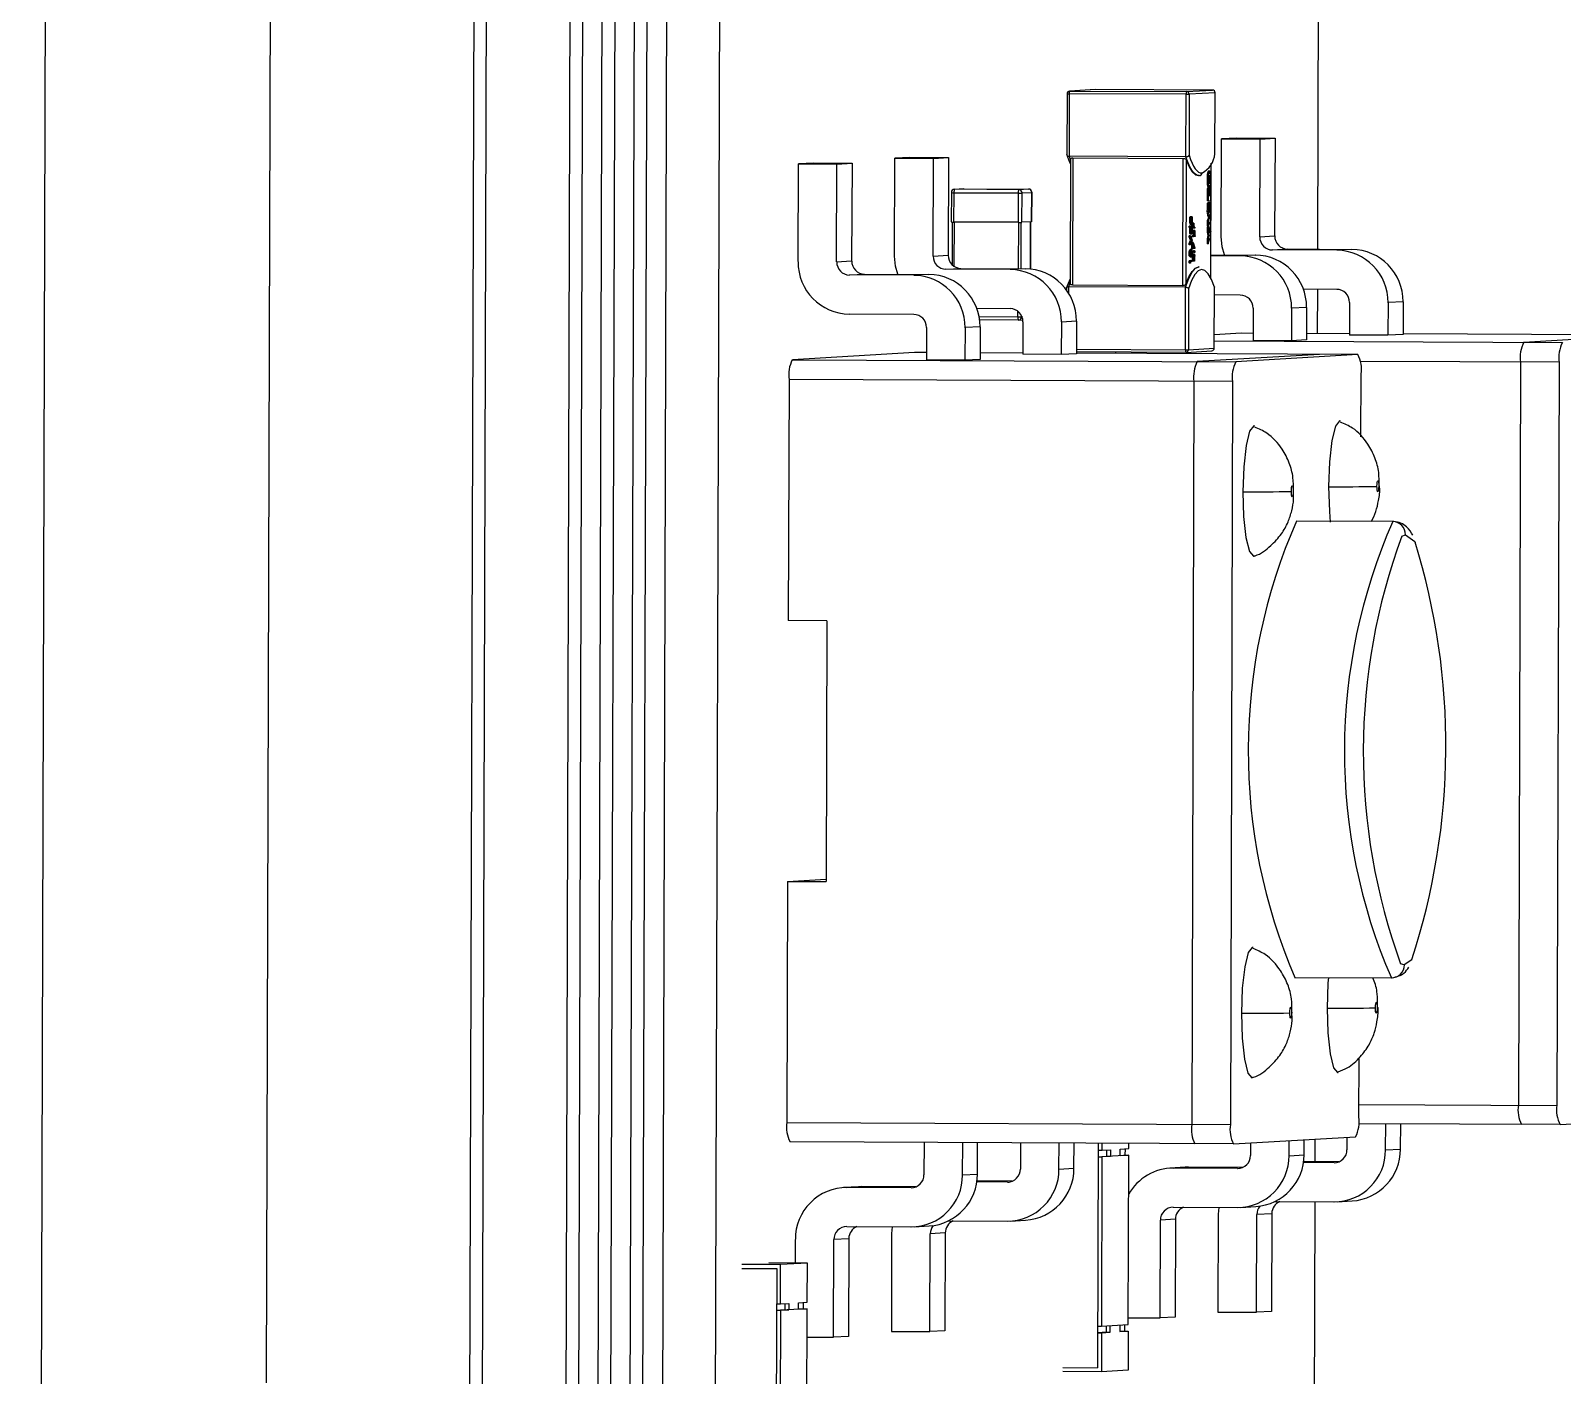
# Model space of a CAD drawing. Header units: millimetres. Extents: x -31.6 to 57.7, y -27.5 to 38.1.
# Drawn here: x -31.58 to -19.83, y 5.38 to 15.7 of the extents above; entities that cross this region are included whole.
import ezdxf

# ---------------------------------------------------------------- set-up
doc = ezdxf.new("R2010")
doc.units = ezdxf.units.MM

msp = doc.modelspace()

# ---------------------------------------------------------------- linework, layer by layer
at = {"color": 7, "linetype": 'Continuous', "lineweight": 25}
for p, q in [((-26.64, 35.845), (-26.805, -20.108)), ((-26.235, 35.843), (-26.4, -20.11)), ((-28.128, 33.011), (-28.243, -5.769)), ((-28.033, 33.016), (-28.147, -5.765)), ((-27.503, -5.768), (-27.388, 32.992)), ((-27.293, 32.997), (-27.408, -5.769)), ((-27.256, -5.769), (-27.142, 33.007)), ((-27.047, 33.012), (-27.161, -5.77)), ((-27.01, -5.771), (-26.895, 32.99)), ((-26.8, 32.995), (-26.915, -5.771)), ((-31.417, 32.817), (-31.579, -22.18)), ((-29.723, 21.914), (-29.772, 5.326)), ((-21.701, 14.021), (-21.691, 17.476)), ((-23.626, 15.214), (-23.628, 14.745)), ((-23.61, 15.214), (-23.611, 14.734)), ((-22.712, 15.21), (-23.61, 15.214)), ((-23.409, 15.246), (-23.608, 15.234)), ((-23.606, 15.234), (-23.608, 15.234)), ((-23.407, 15.246), (-23.606, 15.234)), ((-23.606, 15.234), (-22.709, 15.23)), ((-23.407, 15.246), (-23.409, 15.246)), ((-22.51, 15.242), (-23.407, 15.246)), ((-22.714, 14.73), (-22.712, 15.21)), ((-22.709, 15.23), (-22.51, 15.242)), ((-22.689, 15.21), (-22.69, 14.742)), ((-22.49, 15.222), (-22.689, 15.21)), ((-22.491, 14.752), (-22.49, 15.222)), ((-22.491, 14.754), (-22.49, 15.222)), ((-22.49, 15.222), (-22.49, 15.222)), ((-22.444, 14.118), (-22.441, 14.868)), ((-22.326, 14.874), (-22.441, 14.868)), ((-22.441, 14.868), (-22.145, 14.866)), ((-22.326, 14.874), (-22.03, 14.873)), ((-22.148, 14.116), (-22.145, 14.866)), ((-22.145, 14.866), (-22.03, 14.873)), ((-22.03, 14.873), (-22.033, 14.123)), ((-24.95, 13.969), (-24.947, 14.719)), ((-24.832, 14.726), (-24.947, 14.719)), ((-24.947, 14.719), (-24.652, 14.718)), ((-24.832, 14.726), (-24.536, 14.725)), ((-24.654, 13.968), (-24.652, 14.718)), ((-24.652, 14.718), (-24.536, 14.725)), ((-24.536, 14.725), (-24.539, 13.975)), ((-22.714, 14.73), (-23.611, 14.734)), ((-23.611, 14.734), (-23.599, 14.7)), ((-23.599, 14.714), (-23.602, 13.755)), ((-23.582, 14.722), (-23.585, 13.747)), ((-23.582, 14.722), (-22.734, 14.718)), ((-22.737, 13.743), (-22.734, 14.718)), ((-22.711, 14.708), (-22.714, 13.752)), ((-25.69, 13.926), (-25.687, 14.676)), ((-25.572, 14.682), (-25.687, 14.676)), ((-25.687, 14.676), (-25.392, 14.674)), ((-25.572, 14.682), (-25.276, 14.681)), ((-25.394, 13.924), (-25.392, 14.674)), ((-25.392, 14.674), (-25.276, 14.681)), ((-25.276, 14.681), (-25.279, 13.931)), ((-22.618, 14.586), (-22.614, 14.586)), ((-22.531, 14.621), (-22.541, 14.621)), ((-22.523, 13.8), (-22.52, 14.681)), ((-22.523, 13.8), (-22.52, 14.68)), ((-24.417, 14.485), (-24.491, 14.48)), ((-24.491, 14.48), (-24.489, 14.481)), ((-24.489, 14.481), (-24.415, 14.485)), ((-23.996, 14.478), (-24.489, 14.481)), ((-24.417, 14.485), (-24.415, 14.485)), ((-24.415, 14.485), (-23.922, 14.483)), ((-23.922, 14.483), (-23.996, 14.478)), ((-23.971, 14.453), (-23.897, 14.457)), ((-23.898, 14.233), (-23.897, 14.458)), ((-23.897, 14.457), (-23.898, 14.232)), ((-23.897, 14.458), (-23.897, 14.457)), ((-22.541, 14.487), (-22.551, 14.487)), ((-22.546, 14.487), (-22.551, 14.487)), ((-22.551, 14.487), (-22.551, 14.392)), ((-22.536, 14.487), (-22.546, 14.487)), ((-22.543, 14.492), (-22.533, 14.492)), ((-22.532, 14.492), (-22.542, 14.492)), ((-22.541, 14.487), (-22.542, 14.392)), ((-22.536, 14.487), (-22.541, 14.487)), ((-22.527, 14.488), (-22.537, 14.488)), ((-22.532, 14.488), (-22.537, 14.488)), ((-22.537, 14.488), (-22.537, 14.487)), ((-22.536, 14.43), (-22.536, 14.487)), ((-22.529, 14.482), (-22.536, 14.482)), ((-22.534, 14.481), (-22.536, 14.481)), ((-22.529, 14.482), (-22.534, 14.481)), ((-22.534, 14.481), (-22.534, 14.43)), ((-22.522, 14.488), (-22.532, 14.488)), ((-22.53, 14.431), (-22.529, 14.482)), ((-22.527, 14.488), (-22.527, 14.431)), ((-22.522, 14.488), (-22.527, 14.488)), ((-22.522, 14.393), (-22.522, 14.488)), ((-24.514, 14.456), (-24.515, 14.231)), ((-24.494, 14.23), (-24.493, 14.455)), ((-24.493, 14.455), (-24, 14.453)), ((-24, 14.453), (-24.001, 14.228)), ((-23.972, 14.228), (-23.971, 14.453)), ((-22.542, 14.375), (-22.552, 14.375)), ((-22.546, 14.375), (-22.552, 14.375)), ((-22.552, 14.375), (-22.552, 14.328)), ((-22.542, 14.392), (-22.551, 14.392)), ((-22.537, 14.375), (-22.546, 14.375)), ((-22.535, 14.376), (-22.544, 14.376)), ((-22.532, 14.376), (-22.544, 14.376)), ((-22.544, 14.376), (-22.544, 14.375)), ((-22.542, 14.392), (-22.522, 14.393)), ((-22.542, 14.375), (-22.542, 14.328)), ((-22.537, 14.375), (-22.542, 14.375)), ((-22.537, 14.325), (-22.537, 14.375)), ((-22.534, 14.43), (-22.536, 14.43)), ((-22.534, 14.43), (-22.536, 14.43)), ((-22.535, 14.376), (-22.535, 14.328)), ((-22.522, 14.376), (-22.535, 14.376)), ((-22.522, 14.376), (-22.532, 14.376)), ((-22.527, 14.431), (-22.53, 14.431)), ((-22.527, 14.431), (-22.53, 14.431)), ((-22.523, 14.329), (-22.522, 14.376)), ((-24.507, 14.23), (-24.507, 13.902)), ((-24.001, 14.228), (-24.494, 14.23)), ((-24.493, 14.23), (-24.494, 13.89)), ((-23.999, 14.228), (-24, 13.872)), ((-23.98, 14.228), (-23.981, 13.872)), ((-23.898, 14.232), (-23.972, 14.228)), ((-23.907, 13.87), (-23.906, 14.232)), ((-23.906, 14.232), (-23.907, 13.87)), ((-23.898, 14.232), (-23.898, 14.233)), ((-22.675, 14.244), (-22.684, 14.244)), ((-22.672, 14.271), (-22.682, 14.271)), ((-22.667, 14.271), (-22.677, 14.271)), ((-22.677, 14.271), (-22.677, 14.271)), ((-22.666, 14.244), (-22.673, 14.244)), ((-22.672, 14.271), (-22.672, 14.265)), ((-22.667, 14.265), (-22.672, 14.265)), ((-22.667, 14.265), (-22.667, 14.271)), ((-22.542, 14.328), (-22.552, 14.328)), ((-22.538, 14.27), (-22.552, 14.238)), ((-22.542, 14.238), (-22.552, 14.238)), ((-22.552, 14.238), (-22.552, 14.203)), ((-22.523, 14.283), (-22.542, 14.238)), ((-22.542, 14.27), (-22.532, 14.27)), ((-22.542, 14.238), (-22.542, 14.203)), ((-22.535, 14.328), (-22.537, 14.328)), ((-22.528, 14.326), (-22.537, 14.326)), ((-22.535, 14.328), (-22.53, 14.328)), ((-22.53, 14.229), (-22.533, 14.22)), ((-22.532, 14.304), (-22.532, 14.304)), ((-22.53, 14.338), (-22.528, 14.338)), ((-22.53, 14.328), (-22.53, 14.338)), ((-22.53, 14.212), (-22.53, 14.229)), ((-22.528, 14.338), (-22.528, 14.326)), ((-22.523, 14.283), (-22.526, 14.283)), ((-22.526, 14.242), (-22.523, 14.249)), ((-22.526, 14.2), (-22.526, 14.242)), ((-22.523, 14.249), (-22.523, 14.283)), ((-22.678, 14.197), (-22.688, 14.197)), ((-22.688, 14.197), (-22.675, 14.197)), ((-22.688, 14.189), (-22.688, 14.197)), ((-22.678, 14.189), (-22.688, 14.189)), ((-22.678, 14.125), (-22.688, 14.125)), ((-22.688, 14.117), (-22.688, 14.125)), ((-22.678, 14.117), (-22.688, 14.117)), ((-22.678, 14.091), (-22.688, 14.117)), ((-22.675, 14.166), (-22.685, 14.166)), ((-22.67, 14.136), (-22.68, 14.136)), ((-22.67, 14.211), (-22.679, 14.211)), ((-22.678, 14.197), (-22.665, 14.197)), ((-22.678, 14.189), (-22.678, 14.197)), ((-22.673, 14.19), (-22.678, 14.189)), ((-22.678, 14.117), (-22.678, 14.125)), ((-22.678, 14.125), (-22.665, 14.092)), ((-22.668, 14.091), (-22.678, 14.117)), ((-22.665, 14.197), (-22.675, 14.197)), ((-22.666, 14.167), (-22.673, 14.167)), ((-22.658, 14.222), (-22.668, 14.222)), ((-22.668, 14.197), (-22.668, 14.219)), ((-22.658, 14.183), (-22.668, 14.183)), ((-22.657, 14.222), (-22.667, 14.222)), ((-22.665, 14.19), (-22.667, 14.19)), ((-22.665, 14.197), (-22.665, 14.19)), ((-22.665, 14.164), (-22.655, 14.165)), ((-22.655, 14.164), (-22.665, 14.164)), ((-22.665, 14.157), (-22.665, 14.164)), ((-22.655, 14.157), (-22.665, 14.157)), ((-22.665, 14.124), (-22.66, 14.125)), ((-22.655, 14.124), (-22.665, 14.124)), ((-22.665, 14.117), (-22.665, 14.124)), ((-22.655, 14.117), (-22.665, 14.117)), ((-22.653, 14.222), (-22.663, 14.222)), ((-22.663, 14.222), (-22.661, 14.222)), ((-22.663, 14.222), (-22.663, 14.222)), ((-22.652, 14.222), (-22.661, 14.222)), ((-22.65, 14.125), (-22.66, 14.125)), ((-22.658, 14.183), (-22.658, 14.222)), ((-22.658, 14.222), (-22.657, 14.222)), ((-22.645, 14.183), (-22.658, 14.183)), ((-22.657, 14.222), (-22.657, 14.19)), ((-22.657, 14.19), (-22.653, 14.19)), ((-22.653, 14.19), (-22.657, 14.19)), ((-22.647, 14.141), (-22.656, 14.141)), ((-22.645, 14.165), (-22.655, 14.165)), ((-22.655, 14.164), (-22.645, 14.165)), ((-22.655, 14.157), (-22.655, 14.164)), ((-22.65, 14.157), (-22.655, 14.157)), ((-22.655, 14.124), (-22.65, 14.125)), ((-22.655, 14.117), (-22.655, 14.124)), ((-22.642, 14.118), (-22.655, 14.117)), ((-22.653, 14.19), (-22.653, 14.222)), ((-22.653, 14.222), (-22.652, 14.222)), ((-22.652, 14.222), (-22.652, 14.19)), ((-22.652, 14.19), (-22.645, 14.191)), ((-22.645, 14.191), (-22.652, 14.191)), ((-22.645, 14.158), (-22.646, 14.158)), ((-22.646, 14.125), (-22.642, 14.125)), ((-22.642, 14.125), (-22.646, 14.125)), ((-22.645, 14.191), (-22.645, 14.183)), ((-22.645, 14.165), (-22.645, 14.158)), ((-22.642, 14.125), (-22.642, 14.118)), ((-22.542, 14.203), (-22.552, 14.203)), ((-22.552, 14.203), (-22.548, 14.192)), ((-22.552, 14.192), (-22.552, 14.153)), ((-22.542, 14.192), (-22.552, 14.192)), ((-22.542, 14.153), (-22.552, 14.153)), ((-22.552, 14.153), (-22.545, 14.126)), ((-22.545, 14.126), (-22.552, 14.101)), ((-22.535, 14.126), (-22.545, 14.126)), ((-22.543, 14.062), (-22.53, 14.107)), ((-22.542, 14.203), (-22.523, 14.154)), ((-22.542, 14.192), (-22.542, 14.153)), ((-22.53, 14.144), (-22.542, 14.192)), ((-22.542, 14.153), (-22.535, 14.126)), ((-22.535, 14.126), (-22.542, 14.101)), ((-22.533, 14.22), (-22.53, 14.212)), ((-22.523, 14.154), (-22.532, 14.154)), ((-22.523, 14.145), (-22.53, 14.144)), ((-22.523, 14.145), (-22.53, 14.145)), ((-22.53, 14.107), (-22.523, 14.107)), ((-22.523, 14.192), (-22.526, 14.2)), ((-22.523, 14.154), (-22.523, 14.192)), ((-22.523, 14.107), (-22.523, 14.145)), ((-22.148, 14.116), (-22.033, 14.123)), ((-22.679, 13.989), (-22.689, 13.99)), ((-22.688, 14.064), (-22.678, 14.091)), ((-22.678, 14.064), (-22.688, 14.064)), ((-22.688, 14.056), (-22.688, 14.064)), ((-22.679, 14.056), (-22.688, 14.056)), ((-22.672, 14.018), (-22.682, 14.018)), ((-22.672, 14.01), (-22.682, 14.01)), ((-22.665, 14.091), (-22.679, 14.056)), ((-22.679, 14.056), (-22.678, 14.064)), ((-22.678, 14.064), (-22.668, 14.091)), ((-22.668, 14.091), (-22.678, 14.091)), ((-22.667, 13.99), (-22.676, 13.991)), ((-22.669, 14.007), (-22.675, 14.008)), ((-22.659, 14.074), (-22.669, 14.074)), ((-22.669, 14.025), (-22.669, 14.074)), ((-22.659, 14.025), (-22.669, 14.025)), ((-22.665, 14.092), (-22.665, 14.091)), ((-22.659, 14.025), (-22.659, 14.074)), ((-22.659, 14.074), (-22.645, 14.033)), ((-22.658, 14.025), (-22.659, 14.025)), ((-22.657, 14.062), (-22.658, 14.025)), ((-22.648, 14.003), (-22.658, 14.003)), ((-22.646, 14.026), (-22.657, 14.062)), ((-22.656, 14.026), (-22.657, 14.032)), ((-22.647, 14.01), (-22.657, 14.01)), ((-22.647, 13.997), (-22.657, 13.997)), ((-22.646, 14.026), (-22.656, 14.026)), ((-22.645, 14.033), (-22.646, 14.026)), ((-22.542, 14.101), (-22.552, 14.101)), ((-22.552, 14.101), (-22.552, 14.062)), ((-22.543, 14.062), (-22.552, 14.062)), ((-22.542, 14.101), (-22.543, 14.062)), ((-22.049, 14.016), (-21.934, 14.023)), ((-21.556, 14.013), (-22.049, 14.016)), ((-21.934, 14.023), (-21.441, 14.02)), ((-21.441, 14.02), (-21.556, 14.013)), ((-25.394, 13.924), (-25.279, 13.931)), ((-24.654, 13.968), (-24.539, 13.975)), ((-24.555, 13.868), (-24.44, 13.874)), ((-24.44, 13.874), (-23.947, 13.872)), ((-23.947, 13.872), (-24.062, 13.865)), ((-22.689, 13.933), (-22.676, 13.934)), ((-22.679, 13.933), (-22.689, 13.933)), ((-22.689, 13.918), (-22.689, 13.933)), ((-22.679, 13.918), (-22.689, 13.918)), ((-22.687, 13.914), (-22.689, 13.918)), ((-22.678, 13.914), (-22.687, 13.914)), ((-22.682, 13.963), (-22.673, 13.963)), ((-22.679, 13.933), (-22.666, 13.934)), ((-22.679, 13.918), (-22.679, 13.933)), ((-22.678, 13.914), (-22.679, 13.918)), ((-22.666, 13.927), (-22.678, 13.926)), ((-22.678, 13.926), (-22.678, 13.914)), ((-22.666, 13.934), (-22.676, 13.934)), ((-22.672, 13.963), (-22.673, 13.963)), ((-22.669, 13.973), (-22.66, 13.974)), ((-22.659, 13.973), (-22.669, 13.973)), ((-22.669, 13.972), (-22.669, 13.973)), ((-22.659, 13.972), (-22.669, 13.972)), ((-22.659, 13.929), (-22.669, 13.972)), ((-22.666, 13.934), (-22.666, 13.927)), ((-22.65, 13.983), (-22.66, 13.983)), ((-22.66, 13.983), (-22.659, 13.983)), ((-22.66, 13.974), (-22.66, 13.983)), ((-22.65, 13.974), (-22.66, 13.974)), ((-22.649, 13.983), (-22.659, 13.983)), ((-22.659, 13.973), (-22.65, 13.974)), ((-22.659, 13.972), (-22.659, 13.973)), ((-22.649, 13.929), (-22.659, 13.972)), ((-22.649, 13.929), (-22.659, 13.929)), ((-22.65, 13.967), (-22.656, 13.966)), ((-22.656, 13.966), (-22.65, 13.943)), ((-22.65, 13.974), (-22.65, 13.983)), ((-22.65, 13.983), (-22.649, 13.983)), ((-22.65, 13.943), (-22.65, 13.967)), ((-22.649, 13.983), (-22.649, 13.974)), ((-22.649, 13.974), (-22.646, 13.974)), ((-22.646, 13.974), (-22.649, 13.974)), ((-22.646, 13.967), (-22.649, 13.967)), ((-22.649, 13.967), (-22.649, 13.929)), ((-22.646, 13.974), (-22.646, 13.967)), ((-22.611, 13.886), (-22.616, 13.886)), ((-22.522, 13.978), (-22.181, 13.976)), ((-22.296, 13.97), (-22.522, 13.971)), ((-22.181, 13.976), (-22.296, 13.97)), ((-25.295, 13.824), (-25.18, 13.831)), ((-24.802, 13.821), (-25.295, 13.824)), ((-25.18, 13.831), (-24.687, 13.828)), ((-24.687, 13.828), (-24.802, 13.821)), ((-24.062, 13.865), (-24.555, 13.868)), ((-23.631, 13.724), (-23.631, 13.709)), ((-22.716, 13.73), (-23.614, 13.734)), ((-23.614, 13.734), (-23.614, 13.684)), ((-23.585, 13.747), (-22.737, 13.743)), ((-22.718, 13.25), (-22.716, 13.73)), ((-22.693, 13.718), (-22.695, 13.25)), ((-22.496, 13.262), (-22.494, 13.732)), ((-22.496, 13.262), (-22.495, 13.73)), ((-22.494, 13.732), (-22.495, 13.73)), ((-22.297, 13.67), (-22.494, 13.671)), ((-21.557, 13.713), (-21.812, 13.715)), ((-21.703, 13.374), (-21.702, 13.714)), ((-24.803, 13.521), (-25.296, 13.524)), ((-24.063, 13.565), (-24.318, 13.566)), ((-24.003, 13.503), (-24.003, 13.544)), ((-22.199, 13.569), (-22.199, 13.319)), ((-21.788, 13.575), (-21.903, 13.568)), ((-21.903, 13.568), (-21.903, 13.318)), ((-21.788, 13.575), (-21.788, 13.325)), ((-21.459, 13.613), (-21.459, 13.363)), ((-21.163, 13.612), (-21.164, 13.362)), ((-21.048, 13.618), (-21.163, 13.612)), ((-21.048, 13.618), (-21.048, 13.368)), ((-24.705, 13.421), (-24.705, 13.171)), ((-24.409, 13.42), (-24.41, 13.17)), ((-24.294, 13.426), (-24.409, 13.42)), ((-24.301, 13.504), (-24.003, 13.503)), ((-23.999, 13.478), (-24.297, 13.48)), ((-24.294, 13.426), (-24.294, 13.176)), ((-23.997, 13.478), (-23.966, 13.48)), ((-23.974, 13.508), (-23.974, 13.503)), ((-23.974, 13.503), (-23.972, 13.503)), ((-23.965, 13.465), (-23.965, 13.215)), ((-23.669, 13.463), (-23.67, 13.213)), ((-23.554, 13.47), (-23.669, 13.463)), ((-23.554, 13.47), (-23.554, 13.22)), ((-22.291, 13.377), (-22.495, 13.365)), ((-22.495, 13.318), (-19.825, 13.305)), ((-22.199, 13.376), (-22.291, 13.377)), ((-21.903, 13.318), (-22.199, 13.319)), ((-21.788, 13.325), (-21.903, 13.318)), ((-21.459, 13.373), (-21.788, 13.374)), ((-21.164, 13.362), (-21.459, 13.363)), ((-21.048, 13.368), (-21.164, 13.362)), ((-18.888, 13.361), (-21.048, 13.371)), ((-19.184, 13.362), (-20.121, 13.307)), ((-24.797, 13.229), (-25.734, 13.173)), ((-25.734, 13.173), (-22.331, 13.157)), ((-24.705, 13.228), (-24.797, 13.229)), ((-24.41, 13.17), (-24.705, 13.171)), ((-24.294, 13.176), (-24.41, 13.17)), ((-23.965, 13.225), (-24.294, 13.226)), ((-23.67, 13.213), (-23.965, 13.215)), ((-23.554, 13.22), (-23.67, 13.213)), ((-23.554, 13.254), (-22.718, 13.25)), ((-22.715, 13.23), (-23.554, 13.234)), ((-21.394, 13.213), (-23.554, 13.223)), ((-22.713, 13.23), (-22.514, 13.242)), ((-22.695, 13.25), (-22.496, 13.262)), ((-21.69, 13.214), (-22.627, 13.159)), ((-22.496, 13.262), (-22.496, 13.262)), ((-21.394, 13.213), (-22.331, 13.157)), ((-19.85, 13.154), (-21.375, 13.161)), ((-21.371, 12.581), (-21.37, 13.064)), ((-20.146, 13.155), (-20.163, 7.456)), ((-19.85, 13.154), (-19.867, 7.454)), ((-25.759, 13.022), (-25.765, 11.172)), ((-22.356, 13.006), (-25.759, 13.022)), ((-22.652, 13.007), (-22.669, 7.307)), ((-22.356, 13.006), (-22.373, 7.306)), ((-21.127, 11.932), (-21.866, 11.935)), ((-21.058, 11.819), (-21.028, 11.831)), ((-25.469, 11.17), (-25.765, 11.172)), ((-25.469, 11.17), (-25.475, 9.171)), ((-25.771, 9.172), (-25.776, 7.322)), ((-25.771, 9.172), (-25.475, 9.189)), ((-25.771, 9.172), (-25.475, 9.171)), ((-21.038, 8.531), (-21.067, 8.539)), ((-20.981, 8.571), (-21.038, 8.531)), ((-21.88, 8.435), (-21.14, 8.432)), ((-21.387, 7.364), (-21.385, 7.819)), ((-21.386, 7.461), (-19.867, 7.454)), ((-25.776, 7.322), (-22.373, 7.306)), ((-19.843, 7.306), (-21.388, 7.313)), ((-21.182, 7.112), (-21.181, 7.312)), ((-21.067, 7.119), (-21.066, 7.312)), ((-19.843, 7.306), (-18.906, 7.361)), ((-22.349, 7.158), (-25.752, 7.173)), ((-22.349, 7.158), (-21.412, 7.213)), ((-21.922, 7.068), (-21.922, 7.183)), ((-21.807, 7.075), (-21.806, 7.19)), ((-21.722, 7.022), (-21.721, 7.195)), ((-21.478, 7.209), (-21.478, 7.113)), ((-24.723, 7.169), (-24.724, 6.921)), ((-24.428, 6.92), (-24.427, 7.167)), ((-24.313, 6.927), (-24.312, 7.167)), ((-23.983, 7.165), (-23.984, 6.965)), ((-23.688, 6.964), (-23.687, 7.164)), ((-23.573, 6.971), (-23.572, 7.163)), ((-23.387, 7.162), (-23.392, 5.44)), ((-23.387, 7.11), (-23.357, 7.11)), ((-23.387, 7.06), (-23.321, 7.064)), ((-23.387, 7.06), (-23.358, 7.06)), ((-23.358, 7.06), (-23.361, 5.76)), ((-23.152, 7.072), (-23.358, 7.06)), ((-23.357, 7.11), (-23.357, 7.162)), ((-23.357, 7.11), (-23.292, 7.114)), ((-23.321, 7.064), (-23.321, 7.112)), ((-23.321, 7.064), (-23.292, 7.064)), ((-23.292, 7.114), (-23.292, 7.064)), ((-23.218, 7.119), (-23.152, 7.122)), ((-23.218, 7.069), (-23.218, 7.119)), ((-23.218, 7.07), (-23.182, 7.073)), ((-23.181, 7.121), (-23.182, 7.073)), ((-23.182, 7.073), (-23.152, 7.072)), ((-23.156, 5.772), (-23.152, 7.072)), ((-23.152, 7.122), (-23.152, 7.161)), ((-22.218, 7.165), (-22.218, 7.07)), ((-21.922, 7.068), (-21.807, 7.075)), ((-21.182, 7.112), (-21.067, 7.119)), ((-23.688, 6.964), (-23.573, 6.971)), ((-22.72, 6.979), (-22.835, 6.972)), ((-22.81, 6.972), (-22.695, 6.979)), ((-22.317, 6.97), (-22.81, 6.972)), ((-22.695, 6.979), (-22.72, 6.979)), ((-22.28, 6.977), (-22.695, 6.979)), ((-22.317, 6.97), (-22.304, 6.971)), ((-21.577, 7.014), (-21.811, 7.015)), ((-21.54, 7.021), (-21.81, 7.022)), ((-21.577, 7.014), (-21.564, 7.015)), ((-25.226, 6.83), (-25.341, 6.824)), ((-25.316, 6.824), (-25.201, 6.831)), ((-24.823, 6.822), (-25.316, 6.824)), ((-25.201, 6.831), (-25.226, 6.83)), ((-24.786, 6.829), (-25.201, 6.831)), ((-24.823, 6.822), (-24.81, 6.823)), ((-24.428, 6.92), (-24.313, 6.927)), ((-24.083, 6.866), (-24.318, 6.867)), ((-24.046, 6.873), (-24.316, 6.874)), ((-24.083, 6.866), (-24.07, 6.866)), ((-22.031, 6.716), (-21.578, 6.714)), ((-21.736, 2.328), (-21.723, 6.715)), ((-21.553, 6.715), (-21.438, 6.721)), ((-22.811, 6.672), (-22.318, 6.67)), ((-22.466, 6.618), (-22.468, 5.868)), ((-22.462, 6.671), (-22.466, 6.618)), ((-22.293, 6.671), (-22.178, 6.678)), ((-22.172, 5.867), (-22.17, 6.617)), ((-22.055, 6.623), (-22.17, 6.617)), ((-22.055, 6.623), (-22.057, 5.873)), ((-25.317, 6.524), (-24.824, 6.522)), ((-24.972, 6.47), (-24.974, 5.72)), ((-24.968, 6.523), (-24.972, 6.47)), ((-24.799, 6.523), (-24.684, 6.529)), ((-24.678, 5.718), (-24.676, 6.468)), ((-24.561, 6.475), (-24.676, 6.468)), ((-24.561, 6.475), (-24.563, 5.725)), ((-24.537, 6.568), (-24.084, 6.566)), ((-24.059, 6.566), (-23.944, 6.573)), ((-22.912, 5.823), (-22.91, 6.573)), ((-22.795, 6.58), (-22.91, 6.573)), ((-22.795, 6.58), (-22.797, 5.83)), ((-25.712, 6.426), (-25.712, 6.244)), ((-25.418, 5.675), (-25.416, 6.425)), ((-25.301, 6.431), (-25.416, 6.425)), ((-25.301, 6.431), (-25.303, 5.682)), ((-25.825, 6.232), (-26.121, 6.233)), ((-25.619, 6.244), (-25.915, 6.245)), ((-25.826, 5.932), (-25.825, 6.232)), ((-25.619, 6.244), (-25.825, 6.232)), ((-25.62, 5.944), (-25.619, 6.244)), ((-26.121, 6.203), (-25.854, 6.202)), ((-25.854, 6.202), (-25.86, 4.262)), ((-25.855, 5.932), (-25.826, 5.932)), ((-25.855, 5.882), (-25.79, 5.886)), ((-25.855, 5.882), (-25.826, 5.882)), ((-25.826, 5.882), (-25.83, 4.582)), ((-25.826, 5.932), (-25.76, 5.935)), ((-25.62, 5.894), (-25.826, 5.882)), ((-25.79, 5.886), (-25.789, 5.934)), ((-25.79, 5.886), (-25.76, 5.885)), ((-25.76, 5.935), (-25.76, 5.885)), ((-25.686, 5.94), (-25.62, 5.944)), ((-25.686, 5.89), (-25.686, 5.94)), ((-25.686, 5.892), (-25.65, 5.894)), ((-25.65, 5.942), (-25.65, 5.894)), ((-25.65, 5.894), (-25.62, 5.894)), ((-25.624, 4.594), (-25.62, 5.894)), ((-23.391, 5.76), (-23.361, 5.76)), ((-23.361, 5.76), (-23.156, 5.772)), ((-23.325, 5.762), (-23.325, 5.714)), ((-23.296, 5.714), (-23.296, 5.764)), ((-23.222, 5.769), (-23.222, 5.719)), ((-23.185, 5.771), (-23.186, 5.723)), ((-23.156, 5.824), (-22.912, 5.823)), ((-22.797, 5.83), (-22.912, 5.823)), ((-22.468, 5.868), (-22.172, 5.867)), ((-22.057, 5.873), (-22.172, 5.867)), ((-25.621, 5.676), (-25.418, 5.675)), ((-25.303, 5.682), (-25.418, 5.675)), ((-24.974, 5.72), (-24.678, 5.718)), ((-24.563, 5.725), (-24.678, 5.718)), ((-23.325, 5.714), (-23.391, 5.71)), ((-23.391, 5.71), (-23.362, 5.71)), ((-23.362, 5.71), (-23.296, 5.714)), ((-23.362, 5.71), (-23.362, 5.41)), ((-23.325, 5.714), (-23.296, 5.714)), ((-23.186, 5.723), (-23.222, 5.72)), ((-23.222, 5.719), (-23.156, 5.722)), ((-23.186, 5.723), (-23.156, 5.722)), ((-23.156, 5.722), (-23.157, 5.423)), ((-23.658, 5.442), (-23.392, 5.44)), ((-23.362, 5.41), (-23.658, 5.412)), ((-23.157, 5.423), (-23.362, 5.41))]:
    msp.add_line(p, q, dxfattribs=at)
at = {"color": 7, "linetype": 'Continuous', "lineweight": 25, "flags": 128}
for points in [[(-23.599, 14.677), (-23.604, 14.686), (-23.628, 14.747)], [(-22.611, 14.586), (-22.624, 14.588), (-22.638, 14.594), (-22.651, 14.605), (-22.664, 14.621), (-22.677, 14.641), (-22.689, 14.666), (-22.702, 14.696), (-22.714, 14.73)], [(-22.711, 14.708), (-22.688, 14.654), (-22.665, 14.616), (-22.641, 14.593), (-22.618, 14.586)], [(-22.69, 14.742), (-22.679, 14.71), (-22.667, 14.682), (-22.655, 14.658), (-22.642, 14.639), (-22.63, 14.624), (-22.617, 14.613), (-22.604, 14.607), (-22.591, 14.606)], [(-22.419, 13.978), (-22.436, 14.04), (-22.444, 14.118)], [(-24.925, 13.829), (-24.942, 13.891), (-24.95, 13.969)], [(-22.716, 13.73), (-22.692, 13.796), (-22.666, 13.845), (-22.64, 13.875), (-22.613, 13.886), (-22.611, 13.886)], [(-22.714, 13.752), (-22.691, 13.809), (-22.667, 13.851), (-22.643, 13.876), (-22.618, 13.886), (-22.616, 13.886)], [(-23.602, 13.77), (-23.602, 13.77), (-23.614, 13.734)], [(-22.495, 13.73), (-22.518, 13.79), (-22.543, 13.833), (-22.568, 13.858), (-22.594, 13.866), (-22.619, 13.855), (-22.645, 13.827), (-22.67, 13.781), (-22.693, 13.718)], [(-23.252, 13.221), (-23.251, 13.227), (-23.251, 13.233)], [(-21.528, 12.703), (-21.535, 12.704), (-21.567, 12.665), (-21.594, 12.555), (-21.612, 12.391), (-21.619, 12.2)], [(-22.186, 12.664), (-22.193, 12.666), (-22.225, 12.626), (-22.252, 12.516), (-22.27, 12.352), (-22.277, 12.161)], [(-21.248, 12.203), (-21.247, 12.219), (-21.246, 12.232), (-21.243, 12.241), (-21.241, 12.245), (-21.238, 12.242), (-21.236, 12.233), (-21.234, 12.219), (-21.234, 12.203)], [(-22.277, 12.161), (-22.271, 11.97), (-22.254, 11.809), (-22.227, 11.702), (-22.196, 11.666), (-22.191, 11.667)], [(-21.905, 12.164), (-21.905, 12.18), (-21.903, 12.193), (-21.901, 12.203), (-21.898, 12.206), (-21.896, 12.203), (-21.894, 12.194), (-21.892, 12.181), (-21.892, 12.165)], [(-21.892, 12.165), (-21.892, 12.149), (-21.894, 12.135), (-21.896, 12.126), (-21.899, 12.122), (-21.901, 12.125), (-21.903, 12.134), (-21.905, 12.148), (-21.905, 12.164)], [(-21.892, 12.165), (-21.885, 12.165), (-21.885, 12.165)], [(-21.619, 12.2), (-21.613, 12.009), (-21.606, 11.928)], [(-21.234, 12.203), (-21.235, 12.187), (-21.236, 12.174), (-21.238, 12.165), (-21.241, 12.161), (-21.244, 12.164), (-21.246, 12.173), (-21.247, 12.187), (-21.248, 12.203)], [(-21.234, 12.203), (-21.227, 12.204), (-21.227, 12.204)], [(-21.028, 11.831), (-20.958, 11.779), (-20.956, 11.775)], [(-22.198, 8.664), (-22.205, 8.666), (-22.236, 8.626), (-22.263, 8.516), (-22.282, 8.353), (-22.288, 8.161)], [(-21.621, 8.434), (-21.624, 8.392), (-21.631, 8.2)], [(-21.259, 8.203), (-21.259, 8.219), (-21.257, 8.233), (-21.255, 8.242), (-21.252, 8.245), (-21.25, 8.242), (-21.248, 8.233), (-21.246, 8.22), (-21.246, 8.204)], [(-22.288, 8.161), (-22.283, 7.97), (-22.265, 7.809), (-22.239, 7.702), (-22.208, 7.666), (-22.203, 7.667)], [(-21.917, 8.164), (-21.917, 8.18), (-21.915, 8.194), (-21.913, 8.203), (-21.91, 8.206), (-21.908, 8.203), (-21.905, 8.194), (-21.904, 8.181), (-21.903, 8.165)], [(-21.903, 8.165), (-21.904, 8.149), (-21.906, 8.135), (-21.908, 8.126), (-21.91, 8.123), (-21.913, 8.126), (-21.915, 8.135), (-21.917, 8.148), (-21.917, 8.164)], [(-21.903, 8.165), (-21.897, 8.166), (-21.897, 8.166)], [(-21.631, 8.2), (-21.625, 8.009), (-21.608, 7.848), (-21.581, 7.741), (-21.55, 7.705), (-21.545, 7.706)], [(-21.246, 8.204), (-21.246, 8.188), (-21.248, 8.174), (-21.25, 8.165), (-21.253, 8.162), (-21.255, 8.165), (-21.258, 8.174), (-21.259, 8.187), (-21.259, 8.203)], [(-21.246, 8.204), (-21.239, 8.204), (-21.239, 8.204)]]:
    msp.add_lwpolyline(points, dxfattribs=at)
at = {"color": 7, "linetype": 'Continuous', "lineweight": 25}
for centre, radius, start, end in [((-23.606, 15.214), 0.02, 93.3848, 179.8311), ((-23.613, 15.545), 0.331, 267.6857, 270.5763), ((-23.576, 15.219), 0.0344, 153.2679, 187.9058), ((-23.407, 15.226), 0.02, 89.7322, 93.3848), ((-22.678, 15.215), 0.0344, 153.2679, 187.9058), ((-22.704, 16.008), 0.798, 269.4284, 271.081), ((-22.709, 15.21), 0.0199, 359.4604, 89.3224), ((-22.51, 15.222), 0.02, 359.8311, 89.7322), ((-22.51, 15.222), 0.0199, 359.4604, 89.3224), ((-22.681, 14.774), 0.191, 298.0683, 353.96), ((-22.611, 14.606), 0.0198, 270.1096, 0.237), ((-24.489, 14.456), 0.025, 93.3848, 179.8311), ((-24.451, 14.461), 0.043, 153.2679, 187.9058), ((-24.415, 14.46), 0.025, 89.7322, 93.3848), ((-23.958, 14.459), 0.043, 153.2679, 187.9058), ((-23.996, 14.453), 0.0249, 359.4604, 89.3224), ((-23.922, 14.458), 0.025, 359.8311, 89.7322), ((-23.922, 14.458), 0.0249, 359.4604, 89.3224), ((-24.497, 14.869), 0.414, 267.6857, 270.5763), ((-23.99, 15.45), 0.998, 269.4284, 271.081), ((-24.498, 14.644), 0.414, 267.6857, 270.5763), ((-23.991, 15.225), 0.998, 269.4284, 271.081), ((-22.459, 14.313), 0.0937, 171.0551, 207.4703), ((-22.449, 14.313), 0.0937, 171.0551, 207.4703), ((-22.504, 14.321), 0.0334, 171.8507, 210.498), ((-22.622, 14.315), 0.1, 333.2679, 7.9058), ((-22.564, 14.321), 0.0362, 330.5223, 6.9911), ((-22.048, 14.115), 0.0995, 179.4604, 269.3224), ((-21.933, 14.122), 0.0995, 179.4604, 269.3224), ((-21.561, 13.615), 0.398, 359.4604, 89.3224), ((-21.446, 13.622), 0.398, 359.4604, 89.3224), ((-25.292, 13.922), 0.398, 179.4604, 269.3224), ((-25.294, 13.923), 0.0995, 179.4604, 269.3224), ((-25.179, 13.93), 0.0995, 179.4604, 269.3224), ((-24.554, 13.967), 0.0995, 179.4604, 269.3224), ((-24.439, 13.974), 0.0995, 179.4604, 269.3224), ((-23.952, 13.474), 0.398, 359.4604, 89.3224), ((-22.301, 13.572), 0.398, 359.4604, 89.3224), ((-22.186, 13.578), 0.398, 359.4604, 89.3224), ((-24.807, 13.423), 0.398, 359.4604, 89.3224), ((-24.692, 13.43), 0.398, 359.4604, 89.3224), ((-24.067, 13.467), 0.398, 359.4604, 89.3224), ((-23.067, 13.544), 0.591, 154.8357, 162.4949), ((-22.298, 13.57), 0.0995, 359.4604, 89.3224), ((-21.558, 13.614), 0.0995, 359.4604, 89.3224), ((-24.804, 13.422), 0.0995, 359.4604, 89.3224), ((-24.064, 13.466), 0.0995, 359.4604, 89.3224), ((-23.993, 14.501), 0.998, 269.4284, 271.081), ((-23.963, 13.497), 0.0401, 171.0551, 207.4703), ((-23.999, 13.503), 0.025, 269.7322, 273.3848), ((-23.999, 13.503), 0.0248, 273.7326, 0.221), ((-19.891, 13.191), 0.258, 153.2679, 187.9058), ((-19.595, 13.189), 0.258, 153.2679, 187.9058), ((-25.504, 13.057), 0.258, 153.2679, 187.9058), ((-22.71, 14.048), 0.798, 269.4284, 271.081), ((-22.686, 13.245), 0.0321, 171.0551, 207.4703), ((-22.715, 13.25), 0.02, 269.7322, 273.3848), ((-22.715, 13.25), 0.0198, 273.7326, 0.221), ((-22.516, 13.262), 0.02, 273.3848, 359.8311), ((-22.516, 13.262), 0.0198, 273.7326, 0.221), ((-21.608, 13.102), 0.241, 351.0551, 27.4703), ((-22.397, 13.043), 0.258, 153.2679, 187.9058), ((-22.101, 13.041), 0.258, 153.2679, 187.9058), ((-22.194, 24.57), 12.41, 269.6172, 271.3315), ((-21.536, 24.609), 12.41, 269.6172, 271.3315), ((-17.845, 10.17), 4.391, 156.2979, 203.2654), ((-17.126, 10.17), 4.372, 156.2351, 203.4271), ((-21.128, 11.832), 0.0995, 359.4604, 89.3224), ((-16.58, 10.167), 4.773, 159.7512, 199.9484), ((-25.987, 10.213), 5.268, 341.8465, 17.2491), ((-21.137, 8.531), 0.0991, 270.1096, 0.237), ((-22.206, 20.57), 12.41, 269.6172, 271.3315), ((-21.548, 20.609), 12.41, 269.6172, 271.3315), ((-19.925, 7.418), 0.241, 171.0551, 207.4703), ((-19.629, 7.417), 0.241, 171.0551, 207.4703), ((-25.538, 7.285), 0.241, 171.0551, 207.4703), ((-22.431, 7.27), 0.241, 171.0551, 207.4703), ((-22.135, 7.269), 0.241, 171.0551, 207.4703), ((-21.642, 7.329), 0.258, 333.2679, 7.9058), ((-22.318, 7.067), 0.396, 270.1096, 0.237), ((-22.317, 7.069), 0.0991, 270.1096, 0.237), ((-22.204, 7.074), 0.397, 273.7326, 0.221), ((-21.578, 7.11), 0.396, 270.1096, 0.237), ((-21.577, 7.113), 0.0991, 270.1096, 0.237), ((-21.464, 7.117), 0.397, 273.7326, 0.221), ((-24.084, 6.962), 0.396, 270.1096, 0.237), ((-24.083, 6.965), 0.0991, 270.1096, 0.237), ((-23.97, 6.969), 0.397, 273.7326, 0.221), ((-22.811, 6.579), 0.393, 89.8927, 150.4886), ((-25.315, 6.428), 0.396, 90.1096, 180.237), ((-24.824, 6.918), 0.396, 270.1096, 0.237), ((-24.823, 6.921), 0.0991, 270.1096, 0.237), ((-24.71, 6.925), 0.397, 273.7326, 0.221), ((-21.955, 6.624), 0.0998, 112.3718, 180.0511), ((-22.811, 6.573), 0.0991, 90.1096, 180.237), ((-22.695, 6.58), 0.0998, 112.3718, 180.0511), ((-22.069, 6.616), 0.101, 140.3338, 179.8972), ((-25.317, 6.425), 0.0991, 90.1096, 180.237), ((-25.201, 6.432), 0.0998, 112.3718, 180.0511), ((-24.575, 6.468), 0.101, 140.3338, 179.8972), ((-24.461, 6.475), 0.0998, 112.3718, 180.0511)]:
    msp.add_arc(centre, radius, start, end, dxfattribs=at)
for points, knots in [([(-23.627, 14.745), (-23.627, 14.744), (-23.628, 14.741), (-23.624, 14.737), (-23.618, 14.735), (-23.614, 14.734), (-23.611, 14.734)], [0, 0, 0, 0, 0.188788, 0.504336, 0.752552, 1, 1, 1, 1]), ([(-23.599, 14.714), (-23.599, 14.715), (-23.599, 14.717), (-23.595, 14.72), (-23.589, 14.721), (-23.585, 14.722), (-23.582, 14.722)], [0, 0, 0, 0, 0.1912894, 0.5050591, 0.7520463, 1, 1, 1, 1]), ([(-22.734, 14.718), (-22.731, 14.718), (-22.725, 14.717), (-22.717, 14.715), (-22.713, 14.711), (-22.712, 14.709), (-22.711, 14.708)], [0, 0, 0, 0, 0.27894, 0.558698, 0.779252, 1, 1, 1, 1]), ([(-22.714, 14.73), (-22.71, 14.73), (-22.704, 14.731), (-22.697, 14.734), (-22.692, 14.738), (-22.691, 14.741), (-22.69, 14.742)], [0, 0, 0, 0, 0.278655, 0.558426, 0.779195, 1, 1, 1, 1]), ([(-22.494, 14.746), (-22.494, 14.746), (-22.492, 14.747), (-22.491, 14.75), (-22.491, 14.753), (-22.491, 14.754)], [0, 0, 0, 0, 0.067062, 0.533494, 1, 1, 1, 1]), ([(-22.541, 14.621), (-22.542, 14.621), (-22.543, 14.62), (-22.545, 14.616), (-22.548, 14.608), (-22.55, 14.594), (-22.551, 14.577), (-22.552, 14.556), (-22.551, 14.535), (-22.55, 14.517), (-22.548, 14.504), (-22.546, 14.496), (-22.544, 14.492), (-22.542, 14.492), (-22.542, 14.492)], [0, 0, 0, 0, 0.056583, 0.123382, 0.20173, 0.292056, 0.392873, 0.5, 0.607127, 0.707944, 0.79827, 0.876618, 0.943417, 1, 1, 1, 1]), ([(-22.531, 14.621), (-22.532, 14.62), (-22.533, 14.62), (-22.536, 14.616), (-22.538, 14.608), (-22.54, 14.594), (-22.541, 14.577), (-22.542, 14.556), (-22.541, 14.535), (-22.54, 14.517), (-22.538, 14.504), (-22.536, 14.496), (-22.534, 14.492), (-22.532, 14.492), (-22.532, 14.492)], [0, 0, 0, 0, 0.056583, 0.123382, 0.20173, 0.292056, 0.392873, 0.5, 0.607127, 0.707944, 0.79827, 0.876618, 0.943417, 1, 1, 1, 1]), ([(-22.532, 14.585), (-22.532, 14.585), (-22.532, 14.585), (-22.533, 14.583), (-22.534, 14.579), (-22.535, 14.573), (-22.536, 14.565), (-22.536, 14.556), (-22.536, 14.547), (-22.535, 14.539), (-22.534, 14.533), (-22.533, 14.529), (-22.533, 14.527), (-22.532, 14.527), (-22.532, 14.527)], [0, 0, 0, 0, 0.054811, 0.119848, 0.196985, 0.287356, 0.389894, 0.5, 0.610106, 0.712644, 0.803015, 0.880152, 0.945189, 1, 1, 1, 1]), ([(-22.532, 14.492), (-22.531, 14.492), (-22.53, 14.493), (-22.528, 14.497), (-22.526, 14.505), (-22.523, 14.518), (-22.522, 14.536), (-22.521, 14.557), (-22.522, 14.578), (-22.523, 14.595), (-22.525, 14.608), (-22.527, 14.616), (-22.529, 14.62), (-22.531, 14.621), (-22.531, 14.621)], [0, 0, 0, 0, 0.0565833, 0.1233822, 0.2017299, 0.2920563, 0.392873, 0.5, 0.607127, 0.7079437, 0.7982701, 0.8766178, 0.9434167, 1, 1, 1, 1]), ([(-22.532, 14.527), (-22.531, 14.527), (-22.531, 14.527), (-22.53, 14.529), (-22.529, 14.533), (-22.528, 14.539), (-22.528, 14.547), (-22.527, 14.557), (-22.527, 14.566), (-22.528, 14.574), (-22.529, 14.58), (-22.53, 14.583), (-22.531, 14.585), (-22.531, 14.585), (-22.532, 14.585)], [0, 0, 0, 0, 0.054811, 0.119848, 0.196985, 0.287356, 0.389894, 0.5, 0.610106, 0.712644, 0.803015, 0.880152, 0.945189, 1, 1, 1, 1]), ([(-22.684, 14.244), (-22.684, 14.247), (-22.684, 14.253), (-22.684, 14.261), (-22.683, 14.267), (-22.682, 14.269), (-22.682, 14.271)], [0, 0, 0, 0, 0.339714, 0.560013, 0.780007, 1, 1, 1, 1]), ([(-22.679, 14.211), (-22.68, 14.212), (-22.682, 14.213), (-22.683, 14.222), (-22.684, 14.233), (-22.684, 14.24), (-22.684, 14.244)], [0, 0, 0, 0, 0.279381, 0.558782, 0.779281, 1, 1, 1, 1]), ([(-22.675, 14.244), (-22.675, 14.247), (-22.674, 14.253), (-22.674, 14.261), (-22.673, 14.267), (-22.673, 14.269), (-22.672, 14.271)], [0, 0, 0, 0, 0.339714, 0.560013, 0.780007, 1, 1, 1, 1]), ([(-22.67, 14.211), (-22.67, 14.212), (-22.672, 14.213), (-22.674, 14.222), (-22.674, 14.233), (-22.675, 14.24), (-22.675, 14.244)], [0, 0, 0, 0, 0.279381, 0.558782, 0.779281, 1, 1, 1, 1]), ([(-22.672, 14.265), (-22.672, 14.261), (-22.673, 14.255), (-22.673, 14.247), (-22.673, 14.243)], [0, 0, 0, 0, 0.5584515, 1, 1, 1, 1]), ([(-22.673, 14.243), (-22.673, 14.24), (-22.673, 14.233), (-22.672, 14.225), (-22.671, 14.219), (-22.67, 14.219), (-22.67, 14.219)], [0, 0, 0, 0, 0.280136, 0.559769, 0.77989, 1, 1, 1, 1]), ([(-22.67, 14.219), (-22.669, 14.219), (-22.668, 14.22), (-22.667, 14.227), (-22.666, 14.236), (-22.666, 14.241), (-22.666, 14.244)], [0, 0, 0, 0, 0.279332, 0.558778, 0.779267, 1, 1, 1, 1]), ([(-22.665, 14.244), (-22.665, 14.239), (-22.665, 14.23), (-22.666, 14.219), (-22.668, 14.213), (-22.669, 14.212), (-22.67, 14.211)], [0, 0, 0, 0, 0.280077, 0.559647, 0.779819, 1, 1, 1, 1]), ([(-22.667, 14.271), (-22.666, 14.269), (-22.666, 14.265), (-22.665, 14.258), (-22.665, 14.251), (-22.665, 14.246), (-22.665, 14.244)], [0, 0, 0, 0, 0.338983, 0.559249, 0.779562, 1, 1, 1, 1]), ([(-22.666, 14.244), (-22.666, 14.249), (-22.666, 14.257), (-22.667, 14.263), (-22.667, 14.265)], [0, 0, 0, 0, 0.558788, 1, 1, 1, 1]), ([(-22.685, 14.166), (-22.685, 14.171), (-22.684, 14.181), (-22.683, 14.187), (-22.683, 14.19)], [0, 0, 0, 0, 0.558426, 1, 1, 1, 1]), ([(-22.68, 14.136), (-22.681, 14.136), (-22.682, 14.137), (-22.684, 14.146), (-22.685, 14.155), (-22.685, 14.162), (-22.685, 14.166)], [0, 0, 0, 0, 0.279413, 0.559191, 0.779548, 1, 1, 1, 1]), ([(-22.675, 14.166), (-22.675, 14.171), (-22.674, 14.181), (-22.673, 14.187), (-22.673, 14.19)], [0, 0, 0, 0, 0.558426, 1, 1, 1, 1]), ([(-22.67, 14.136), (-22.671, 14.136), (-22.672, 14.137), (-22.674, 14.145), (-22.675, 14.155), (-22.675, 14.162), (-22.675, 14.166)], [0, 0, 0, 0, 0.279413, 0.559191, 0.779548, 1, 1, 1, 1]), ([(-22.67, 14.19), (-22.67, 14.189), (-22.671, 14.189), (-22.673, 14.182), (-22.673, 14.174), (-22.674, 14.169), (-22.674, 14.166)], [0, 0, 0, 0, 0.27966, 0.55921, 0.779487, 1, 1, 1, 1]), ([(-22.674, 14.166), (-22.674, 14.163), (-22.673, 14.156), (-22.672, 14.148), (-22.671, 14.144), (-22.67, 14.143), (-22.67, 14.143)], [0, 0, 0, 0, 0.279767, 0.559291, 0.779719, 1, 1, 1, 1]), ([(-22.666, 14.167), (-22.666, 14.17), (-22.666, 14.177), (-22.667, 14.185), (-22.668, 14.189), (-22.669, 14.19), (-22.67, 14.19)], [0, 0, 0, 0, 0.2798222, 0.5593866, 0.7796028, 1, 1, 1, 1]), ([(-22.67, 14.143), (-22.669, 14.143), (-22.668, 14.144), (-22.667, 14.151), (-22.666, 14.158), (-22.666, 14.164), (-22.666, 14.167)], [0, 0, 0, 0, 0.279429, 0.559146, 0.77957, 1, 1, 1, 1]), ([(-22.665, 14.166), (-22.665, 14.162), (-22.665, 14.153), (-22.667, 14.143), (-22.668, 14.137), (-22.669, 14.136), (-22.67, 14.136)], [0, 0, 0, 0, 0.2795734, 0.559333, 0.7795891, 1, 1, 1, 1]), ([(-22.667, 14.19), (-22.666, 14.186), (-22.665, 14.18), (-22.665, 14.17), (-22.665, 14.166)], [0, 0, 0, 0, 0.558763, 1, 1, 1, 1]), ([(-22.656, 14.141), (-22.656, 14.144), (-22.657, 14.15), (-22.658, 14.157), (-22.659, 14.157), (-22.66, 14.158)], [0, 0, 0, 0, 0.280273, 0.560295, 1, 1, 1, 1]), ([(-22.66, 14.125), (-22.659, 14.125), (-22.658, 14.125), (-22.657, 14.129), (-22.657, 14.135), (-22.656, 14.139), (-22.656, 14.141)], [0, 0, 0, 0, 0.281344, 0.559027, 0.779591, 1, 1, 1, 1]), ([(-22.647, 14.141), (-22.647, 14.144), (-22.647, 14.15), (-22.648, 14.157), (-22.649, 14.157), (-22.65, 14.157)], [0, 0, 0, 0, 0.280273, 0.560295, 1, 1, 1, 1]), ([(-22.65, 14.125), (-22.649, 14.125), (-22.648, 14.125), (-22.647, 14.129), (-22.647, 14.135), (-22.647, 14.139), (-22.647, 14.141)], [0, 0, 0, 0, 0.281344, 0.559027, 0.779591, 1, 1, 1, 1]), ([(-22.646, 14.158), (-22.646, 14.157), (-22.646, 14.154), (-22.645, 14.149), (-22.645, 14.144), (-22.645, 14.141)], [0, 0, 0, 0, 0.280394, 0.560327, 1, 1, 1, 1]), ([(-22.645, 14.141), (-22.645, 14.138), (-22.645, 14.131), (-22.646, 14.127), (-22.646, 14.125)], [0, 0, 0, 0, 0.559176, 1, 1, 1, 1]), ([(-22.689, 13.99), (-22.689, 13.992), (-22.689, 13.997), (-22.688, 14.005), (-22.686, 14.016), (-22.683, 14.017), (-22.682, 14.018)], [0, 0, 0, 0, 0.1256, 0.251197, 0.500581, 1, 1, 1, 1]), ([(-22.682, 13.963), (-22.684, 13.963), (-22.686, 13.964), (-22.688, 13.971), (-22.688, 13.976), (-22.689, 13.983), (-22.689, 13.987), (-22.689, 13.99)], [0, 0, 0, 0, 0.498702, 0.624177, 0.749467, 0.874745, 1, 1, 1, 1]), ([(-22.679, 13.989), (-22.679, 13.992), (-22.679, 13.997), (-22.678, 14.005), (-22.676, 14.016), (-22.674, 14.017), (-22.672, 14.018)], [0, 0, 0, 0, 0.1256, 0.251197, 0.500581, 1, 1, 1, 1]), ([(-22.672, 13.963), (-22.674, 13.963), (-22.676, 13.964), (-22.678, 13.971), (-22.678, 13.976), (-22.679, 13.982), (-22.679, 13.987), (-22.679, 13.989)], [0, 0, 0, 0, 0.498702, 0.624177, 0.749467, 0.874745, 1, 1, 1, 1]), ([(-22.672, 14.01), (-22.673, 14.01), (-22.675, 14.009), (-22.677, 14.002), (-22.678, 13.995), (-22.678, 13.992), (-22.678, 13.99)], [0, 0, 0, 0, 0.5000715, 0.7490206, 0.8745985, 1, 1, 1, 1]), ([(-22.678, 13.99), (-22.678, 13.988), (-22.678, 13.984), (-22.677, 13.979), (-22.677, 13.976), (-22.675, 13.97), (-22.673, 13.97), (-22.672, 13.97)], [0, 0, 0, 0, 0.125139, 0.250418, 0.375519, 0.500847, 1, 1, 1, 1]), ([(-22.672, 14.018), (-22.67, 14.017), (-22.668, 14.017), (-22.666, 14.006), (-22.665, 13.997), (-22.665, 13.993), (-22.665, 13.99)], [0, 0, 0, 0, 0.499407, 0.748743, 0.874372, 1, 1, 1, 1]), ([(-22.669, 14.007), (-22.669, 14.008), (-22.67, 14.01), (-22.672, 14.01), (-22.672, 14.01)], [0, 0, 0, 0, 0.559599, 1, 1, 1, 1]), ([(-22.665, 13.99), (-22.665, 13.988), (-22.665, 13.983), (-22.666, 13.975), (-22.668, 13.964), (-22.671, 13.964), (-22.672, 13.963)], [0, 0, 0, 0, 0.1255507, 0.25109, 0.5002501, 1, 1, 1, 1]), ([(-22.672, 13.97), (-22.671, 13.97), (-22.669, 13.971), (-22.667, 13.978), (-22.667, 13.985), (-22.667, 13.989), (-22.667, 13.99)], [0, 0, 0, 0, 0.500291, 0.749086, 0.874606, 1, 1, 1, 1]), ([(-22.667, 13.99), (-22.667, 13.993), (-22.667, 13.997), (-22.667, 14.004), (-22.668, 14.006), (-22.669, 14.007)], [0, 0, 0, 0, 0.280257, 0.560781, 1, 1, 1, 1]), ([(-22.658, 14.003), (-22.658, 14.004), (-22.658, 14.006), (-22.657, 14.008), (-22.657, 14.01), (-22.657, 14.01), (-22.657, 14.01)], [0, 0, 0, 0, 0.2796016, 0.559212, 0.7794752, 1, 1, 1, 1]), ([(-22.657, 13.997), (-22.657, 13.997), (-22.657, 13.997), (-22.657, 13.999), (-22.658, 14.001), (-22.658, 14.003), (-22.658, 14.003)], [0, 0, 0, 0, 0.279576, 0.559284, 0.779552, 1, 1, 1, 1]), ([(-22.648, 14.003), (-22.648, 14.004), (-22.648, 14.006), (-22.647, 14.008), (-22.647, 14.01), (-22.647, 14.01), (-22.647, 14.01)], [0, 0, 0, 0, 0.2796016, 0.559212, 0.7794752, 1, 1, 1, 1]), ([(-22.647, 13.997), (-22.647, 13.997), (-22.647, 13.997), (-22.648, 13.999), (-22.648, 14.001), (-22.648, 14.003), (-22.648, 14.003)], [0, 0, 0, 0, 0.279576, 0.559284, 0.779552, 1, 1, 1, 1]), ([(-22.647, 14.01), (-22.647, 14.01), (-22.646, 14.01), (-22.646, 14.008), (-22.646, 14.006), (-22.646, 14.004), (-22.646, 14.003)], [0, 0, 0, 0, 0.2794691, 0.5593578, 0.7796739, 1, 1, 1, 1]), ([(-22.646, 14.003), (-22.646, 14.002), (-22.646, 14), (-22.646, 13.998), (-22.646, 13.997), (-22.647, 13.997), (-22.647, 13.997)], [0, 0, 0, 0, 0.279581, 0.559143, 0.779575, 1, 1, 1, 1]), ([(-23.585, 13.747), (-23.588, 13.747), (-23.594, 13.747), (-23.6, 13.75), (-23.602, 13.753), (-23.602, 13.754), (-23.602, 13.755)], [0, 0, 0, 0, 0.313471, 0.627863, 0.87572, 1, 1, 1, 1]), ([(-22.714, 13.752), (-22.715, 13.751), (-22.716, 13.748), (-22.722, 13.745), (-22.73, 13.743), (-22.735, 13.743), (-22.737, 13.743)], [0, 0, 0, 0, 0.279793, 0.559224, 0.779182, 1, 1, 1, 1]), ([(-23.63, 13.724), (-23.63, 13.725), (-23.631, 13.728), (-23.627, 13.731), (-23.621, 13.734), (-23.616, 13.734), (-23.614, 13.734)], [0, 0, 0, 0, 0.188788, 0.504336, 0.752552, 1, 1, 1, 1]), ([(-22.716, 13.73), (-22.713, 13.73), (-22.707, 13.729), (-22.7, 13.726), (-22.695, 13.722), (-22.694, 13.719), (-22.693, 13.718)], [0, 0, 0, 0, 0.278655, 0.558426, 0.779195, 1, 1, 1, 1]), ([(-21.232, 12.204), (-21.231, 12.24), (-21.23, 12.313), (-21.26, 12.423), (-21.322, 12.543), (-21.412, 12.645), (-21.497, 12.682), (-21.528, 12.695)], [0, 0, 0, 0, 0.171164, 0.359084, 0.554034, 0.832739, 1, 1, 1, 1]), ([(-21.889, 12.166), (-21.889, 12.201), (-21.888, 12.274), (-21.918, 12.384), (-21.98, 12.504), (-22.07, 12.606), (-22.154, 12.643), (-22.186, 12.656)], [0, 0, 0, 0, 0.171164, 0.359084, 0.554034, 0.832739, 1, 1, 1, 1]), ([(-22.191, 11.668), (-22.188, 11.669), (-22.139, 11.681), (-22.066, 11.742), (-21.981, 11.83), (-21.929, 11.924), (-21.9, 12.015), (-21.885, 12.094), (-21.888, 12.145), (-21.889, 12.166)], [0, 0, 0, 0, 0.012266, 0.242481, 0.438065, 0.60691, 0.755149, 0.901754, 1, 1, 1, 1]), ([(-21.291, 11.932), (-21.279, 11.957), (-21.253, 12.009), (-21.234, 12.099), (-21.224, 12.165), (-21.228, 12.203), (-21.228, 12.205)], [0, 0, 0, 0, 0.292746, 0.605121, 0.971768, 1, 1, 1, 1]), ([(-20.972, 11.827), (-20.986, 11.849), (-21.016, 11.899), (-21.085, 11.933), (-21.128, 11.932), (-21.133, 11.931)], [0, 0, 0, 0, 0.430104, 0.938582, 1, 1, 1, 1]), ([(-21.901, 8.166), (-21.901, 8.201), (-21.899, 8.275), (-21.93, 8.384), (-21.992, 8.504), (-22.082, 8.607), (-22.166, 8.643), (-22.198, 8.657)], [0, 0, 0, 0, 0.171164, 0.359084, 0.554034, 0.832739, 1, 1, 1, 1]), ([(-21.131, 8.432), (-21.097, 8.441), (-21.041, 8.456), (-21.014, 8.498), (-21.003, 8.514)], [0, 0, 0, 0, 0.592652, 1, 1, 1, 1]), ([(-21.243, 8.205), (-21.243, 8.24), (-21.243, 8.313), (-21.259, 8.39), (-21.279, 8.428), (-21.281, 8.432)], [0, 0, 0, 0, 0.449015, 0.941983, 1, 1, 1, 1]), ([(-22.202, 7.669), (-22.2, 7.669), (-22.151, 7.681), (-22.077, 7.742), (-21.993, 7.83), (-21.941, 7.924), (-21.912, 8.015), (-21.897, 8.095), (-21.9, 8.145), (-21.901, 8.166)], [0, 0, 0, 0, 0.012266, 0.242481, 0.438065, 0.60691, 0.755149, 0.901754, 1, 1, 1, 1]), ([(-21.546, 7.712), (-21.522, 7.721), (-21.457, 7.746), (-21.377, 7.82), (-21.308, 7.913), (-21.267, 8.005), (-21.246, 8.099), (-21.236, 8.166), (-21.239, 8.203), (-21.24, 8.205)], [0, 0, 0, 0, 0.122112, 0.334715, 0.517362, 0.675637, 0.818899, 0.987052, 1, 1, 1, 1])]:
    msp.add_open_spline(points, degree=3, knots=knots, dxfattribs=at)

doc.saveas('drawing.dxf')
